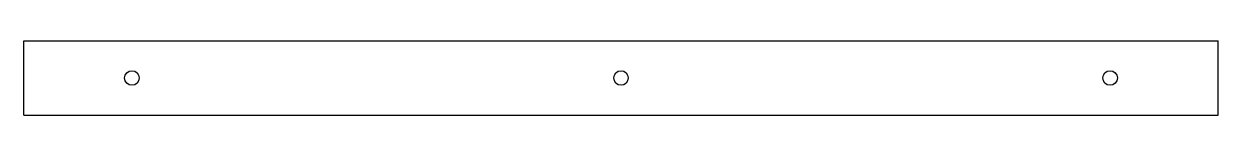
# Model space of a CAD drawing. Extents: x 0 to 293, y 0 to 18.
import ezdxf

# ---------------------------------------------------------------- set-up
doc = ezdxf.new("R2010")
doc.units = 0
doc.layers.add('CUT', color=1, linetype='CONTINUOUS')

msp = doc.modelspace()

# ---------------------------------------------------------------- linework, layer by layer
at = {"layer": 'CUT'}
for p, q in [((0, 0), (0, 18.15)), ((0, 18.15), (293, 18.15)), ((293, 0), (293, 18.15)), ((0, 0), (293, 0))]:
    msp.add_line(p, q, dxfattribs=at)
for centre in [(26.5, 9.075), (146.5, 9.075), (266.5, 9.075)]:
    msp.add_circle(centre, 1.775, dxfattribs=at)

doc.saveas('drawing.dxf')
